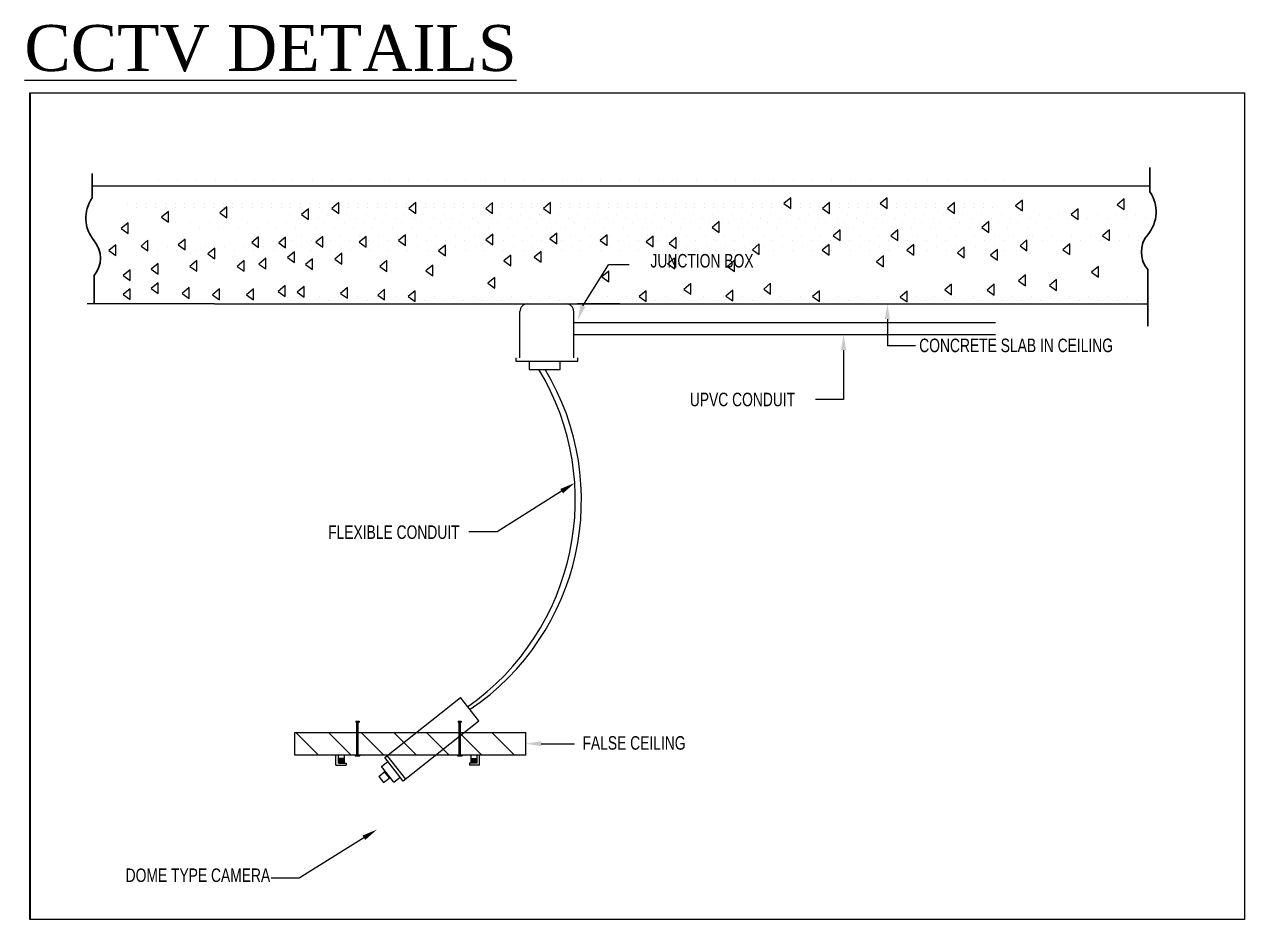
# Model space of a CAD drawing. Header units: inches. Extents: x 3955 to 4125, y 4886 to 4983.
# Drawn here: x 4096 to 4107.03, y 4955.82 to 4963.9 of the extents above; entities that cross this region are included whole.
import ezdxf
from ezdxf.enums import TextEntityAlignment as Align

# ---------------------------------------------------------------- set-up
doc = ezdxf.new("R2010")
doc.units = ezdxf.units.IN
doc.header["$MEASUREMENT"] = 0
doc.layers.get('0').update_dxf_attribs({"lineweight": 35})
for name, color, linetype, lineweight in [('A_TEXT', 3, 'Continuous', 25), ('EL5', 5, 'Continuous', 25), ('Shop Drawing', 3, 'Continuous', 30)]:
    doc.layers.add(name, color=color, linetype=linetype, lineweight=lineweight)
for name, color, linetype in [('EL1', 1, 'Continuous'), ('EL2', 2, 'Continuous'), ('ELEC', 4, 'Continuous'), ('FRAME$0$EL-BANDA$0$E-TEXT', 40, 'Continuous')]:
    doc.layers.add(name, color=color, linetype=linetype)
doc.styles.add('FRAME$0$TIMENR', font='times.ttf')
doc.styles.add('OCE--E-3', font='swisscl.ttf', dxfattribs={"height": 0.25})

# ---------------------------------------------------------------- blocks, each defined once
blk = doc.blocks.new('*X453')
at = {"color": 0}
for p, q in [((103437.5, 36625), (103437.5, 36625)), ((103500, 36750), (103500, 36750)), ((103500, 36500), (103500, 36500)), ((103437.5, 36375), (103437.5, 36375)), ((103500, 36250), (103500, 36250)), ((103437.5, 36125), (103437.5, 36125)), ((103500, 36000), (103500, 36000)), ((103437.5, 35875), (103437.5, 35875)), ((103500, 35750), (103500, 35750)), ((103437.5, 35625), (103437.5, 35625)), ((103437.5, 35375), (103437.5, 35375)), ((103500, 35500), (103500, 35500)), ((103500, 35250), (103500, 35250)), ((103437.5, 35125), (103437.5, 35125)), ((103500, 35000), (103500, 35000)), ((103437.5, 34875), (103437.5, 34875)), ((103500, 34750), (103500, 34750)), ((103437.5, 34625), (103437.5, 34625)), ((103500, 34500), (103500, 34500)), ((103437.5, 34375), (103437.5, 34375)), ((103500, 34250), (103500, 34250)), ((103437.5, 34125), (103437.5, 34125)), ((103500, 34000), (103500, 34000)), ((103437.5, 33875), (103437.5, 33875)), ((103437.5, 33625), (103437.5, 33625)), ((103500, 33750), (103500, 33750)), ((103500, 33500), (103500, 33500)), ((103437.5, 33375), (103437.5, 33375)), ((103500, 33250), (103500, 33250)), ((103437.5, 33125), (103437.5, 33125)), ((103500, 33000), (103500, 33000)), ((103437.5, 32875), (103437.5, 32875)), ((103500, 32750), (103500, 32750)), ((103437.5, 32625), (103437.5, 32625)), ((103500, 32500), (103500, 32500)), ((103437.5, 32375), (103437.5, 32375)), ((103500, 32250), (103500, 32250)), ((103437.5, 32125), (103437.5, 32125)), ((103437.5, 31875), (103437.5, 31875)), ((103500, 32000), (103500, 32000)), ((103500, 31750), (103500, 31750)), ((103437.5, 31625), (103437.5, 31625)), ((103500, 31500), (103500, 31500)), ((103437.5, 31375), (103437.5, 31375)), ((103500, 31250), (103500, 31250)), ((103437.5, 31125), (103437.5, 31125)), ((103500, 31000), (103500, 31000)), ((103437.5, 30875), (103437.5, 30875)), ((103437.5, 30625), (103437.5, 30625)), ((103500, 30750), (103500, 30750)), ((103500, 30500), (103500, 30500)), ((103437.5, 30375), (103437.5, 30375)), ((103437.5, 30125), (103437.5, 30125)), ((103500, 30250), (103500, 30250)), ((103500, 30000), (103500, 30000)), ((103437.5, 29875), (103437.5, 29875)), ((103500, 29750), (103500, 29750)), ((103437.5, 29625), (103437.5, 29625)), ((103500, 29500), (103500, 29500)), ((103437.5, 29375), (103437.5, 29375)), ((103500, 29250), (103500, 29250)), ((103437.5, 29125), (103437.5, 29125)), ((103437.5, 28875), (103437.5, 28875)), ((103500, 29000), (103500, 29000)), ((103500, 28750), (103500, 28750)), ((103437.5, 28625), (103437.5, 28625)), ((103500, 28500), (103500, 28500)), ((103437.5, 28375), (103437.5, 28375)), ((103500, 28250), (103500, 28250)), ((103437.5, 28125), (103437.5, 28125)), ((103500, 28000), (103500, 28000)), ((103437.5, 27875), (103437.5, 27875)), ((103500, 27750), (103500, 27750)), ((103437.5, 27625), (103437.5, 27625)), ((103500, 27500), (103500, 27500)), ((103437.5, 27375), (103437.5, 27375)), ((103437.5, 27125), (103437.5, 27125)), ((103500, 27250), (103500, 27250)), ((103500, 27000), (103500, 27000)), ((103437.5, 26875), (103437.5, 26875)), ((103500, 26750), (103500, 26750)), ((103437.5, 26625), (103437.5, 26625)), ((103500, 26500), (103500, 26500)), ((103437.5, 26375), (103437.5, 26375)), ((103500, 26250), (103500, 26250)), ((103437.5, 26125), (103437.5, 26125)), ((103500, 26000), (103500, 26000)), ((103437.5, 25875), (103437.5, 25875)), ((103500, 25750), (103500, 25750)), ((103437.5, 25625), (103437.5, 25625))]:
    blk.add_line(p, q, dxfattribs=at)
blk = doc.blocks.new('*X454')
at = {"color": 0}
for p, q in [((103437.5, 36625), (103437.5, 36625)), ((103500, 36750), (103500, 36750)), ((103500, 36500), (103500, 36500)), ((103437.5, 36375), (103437.5, 36375)), ((103500, 36250), (103500, 36250)), ((103437.5, 36125), (103437.5, 36125)), ((103500, 36000), (103500, 36000)), ((103437.5, 35875), (103437.5, 35875)), ((103500, 35750), (103500, 35750)), ((103437.5, 35625), (103437.5, 35625)), ((103437.5, 35375), (103437.5, 35375)), ((103500, 35500), (103500, 35500)), ((103500, 35250), (103500, 35250)), ((103437.5, 35125), (103437.5, 35125)), ((103500, 35000), (103500, 35000)), ((103437.5, 34875), (103437.5, 34875)), ((103500, 34750), (103500, 34750)), ((103437.5, 34625), (103437.5, 34625)), ((103500, 34500), (103500, 34500)), ((103437.5, 34375), (103437.5, 34375)), ((103500, 34250), (103500, 34250)), ((103437.5, 34125), (103437.5, 34125)), ((103500, 34000), (103500, 34000)), ((103437.5, 33875), (103437.5, 33875)), ((103437.5, 33625), (103437.5, 33625)), ((103500, 33750), (103500, 33750)), ((103500, 33500), (103500, 33500)), ((103437.5, 33375), (103437.5, 33375)), ((103500, 33250), (103500, 33250)), ((103437.5, 33125), (103437.5, 33125)), ((103500, 33000), (103500, 33000)), ((103437.5, 32875), (103437.5, 32875)), ((103500, 32750), (103500, 32750)), ((103437.5, 32625), (103437.5, 32625)), ((103500, 32500), (103500, 32500)), ((103437.5, 32375), (103437.5, 32375)), ((103500, 32250), (103500, 32250)), ((103437.5, 32125), (103437.5, 32125)), ((103437.5, 31875), (103437.5, 31875)), ((103500, 32000), (103500, 32000)), ((103500, 31750), (103500, 31750)), ((103437.5, 31625), (103437.5, 31625)), ((103500, 31500), (103500, 31500)), ((103437.5, 31375), (103437.5, 31375)), ((103500, 31250), (103500, 31250)), ((103437.5, 31125), (103437.5, 31125)), ((103500, 31000), (103500, 31000)), ((103437.5, 30875), (103437.5, 30875)), ((103437.5, 30625), (103437.5, 30625)), ((103500, 30750), (103500, 30750)), ((103500, 30500), (103500, 30500)), ((103437.5, 30375), (103437.5, 30375)), ((103437.5, 30125), (103437.5, 30125)), ((103500, 30250), (103500, 30250)), ((103500, 30000), (103500, 30000)), ((103437.5, 29875), (103437.5, 29875)), ((103500, 29750), (103500, 29750)), ((103437.5, 29625), (103437.5, 29625)), ((103500, 29500), (103500, 29500)), ((103437.5, 29375), (103437.5, 29375)), ((103500, 29250), (103500, 29250)), ((103437.5, 29125), (103437.5, 29125)), ((103437.5, 28875), (103437.5, 28875)), ((103500, 29000), (103500, 29000)), ((103500, 28750), (103500, 28750)), ((103437.5, 28625), (103437.5, 28625)), ((103500, 28500), (103500, 28500)), ((103437.5, 28375), (103437.5, 28375)), ((103500, 28250), (103500, 28250)), ((103437.5, 28125), (103437.5, 28125)), ((103500, 28000), (103500, 28000)), ((103437.5, 27875), (103437.5, 27875)), ((103500, 27750), (103500, 27750)), ((103437.5, 27625), (103437.5, 27625)), ((103500, 27500), (103500, 27500)), ((103437.5, 27375), (103437.5, 27375)), ((103437.5, 27125), (103437.5, 27125)), ((103500, 27250), (103500, 27250)), ((103500, 27000), (103500, 27000)), ((103437.5, 26875), (103437.5, 26875)), ((103500, 26750), (103500, 26750)), ((103437.5, 26625), (103437.5, 26625)), ((103500, 26500), (103500, 26500)), ((103437.5, 26375), (103437.5, 26375)), ((103500, 26250), (103500, 26250)), ((103437.5, 26125), (103437.5, 26125)), ((103500, 26000), (103500, 26000)), ((103437.5, 25875), (103437.5, 25875)), ((103500, 25750), (103500, 25750)), ((103437.5, 25625), (103437.5, 25625))]:
    blk.add_line(p, q, dxfattribs=at)
blk = doc.blocks.new('*X455')
at = {"color": 0}
for p, q in [((103437.5, 36625), (103437.5, 36625)), ((103500, 36750), (103500, 36750)), ((103500, 36500), (103500, 36500)), ((103437.5, 36375), (103437.5, 36375)), ((103500, 36250), (103500, 36250)), ((103437.5, 36125), (103437.5, 36125)), ((103500, 36000), (103500, 36000)), ((103437.5, 35875), (103437.5, 35875)), ((103500, 35750), (103500, 35750)), ((103437.5, 35625), (103437.5, 35625)), ((103437.5, 35375), (103437.5, 35375)), ((103500, 35500), (103500, 35500)), ((103500, 35250), (103500, 35250)), ((103437.5, 35125), (103437.5, 35125)), ((103500, 35000), (103500, 35000)), ((103437.5, 34875), (103437.5, 34875)), ((103500, 34750), (103500, 34750)), ((103437.5, 34625), (103437.5, 34625)), ((103500, 34500), (103500, 34500)), ((103437.5, 34375), (103437.5, 34375)), ((103500, 34250), (103500, 34250)), ((103437.5, 34125), (103437.5, 34125)), ((103500, 34000), (103500, 34000)), ((103437.5, 33875), (103437.5, 33875)), ((103437.5, 33625), (103437.5, 33625)), ((103500, 33750), (103500, 33750)), ((103500, 33500), (103500, 33500)), ((103437.5, 33375), (103437.5, 33375)), ((103500, 33250), (103500, 33250)), ((103437.5, 33125), (103437.5, 33125)), ((103500, 33000), (103500, 33000)), ((103437.5, 32875), (103437.5, 32875)), ((103500, 32750), (103500, 32750)), ((103437.5, 32625), (103437.5, 32625)), ((103500, 32500), (103500, 32500)), ((103437.5, 32375), (103437.5, 32375)), ((103500, 32250), (103500, 32250)), ((103437.5, 32125), (103437.5, 32125)), ((103437.5, 31875), (103437.5, 31875)), ((103500, 32000), (103500, 32000)), ((103500, 31750), (103500, 31750)), ((103437.5, 31625), (103437.5, 31625)), ((103500, 31500), (103500, 31500)), ((103437.5, 31375), (103437.5, 31375)), ((103500, 31250), (103500, 31250)), ((103437.5, 31125), (103437.5, 31125)), ((103500, 31000), (103500, 31000)), ((103437.5, 30875), (103437.5, 30875)), ((103437.5, 30625), (103437.5, 30625)), ((103500, 30750), (103500, 30750)), ((103500, 30500), (103500, 30500)), ((103437.5, 30375), (103437.5, 30375)), ((103437.5, 30125), (103437.5, 30125)), ((103500, 30250), (103500, 30250)), ((103500, 30000), (103500, 30000)), ((103437.5, 29875), (103437.5, 29875)), ((103500, 29750), (103500, 29750)), ((103437.5, 29625), (103437.5, 29625)), ((103500, 29500), (103500, 29500)), ((103437.5, 29375), (103437.5, 29375)), ((103500, 29250), (103500, 29250)), ((103437.5, 29125), (103437.5, 29125)), ((103437.5, 28875), (103437.5, 28875)), ((103500, 29000), (103500, 29000)), ((103500, 28750), (103500, 28750)), ((103437.5, 28625), (103437.5, 28625)), ((103500, 28500), (103500, 28500)), ((103437.5, 28375), (103437.5, 28375)), ((103500, 28250), (103500, 28250)), ((103437.5, 28125), (103437.5, 28125)), ((103500, 28000), (103500, 28000)), ((103437.5, 27875), (103437.5, 27875)), ((103500, 27750), (103500, 27750)), ((103437.5, 27625), (103437.5, 27625)), ((103500, 27500), (103500, 27500)), ((103437.5, 27375), (103437.5, 27375)), ((103437.5, 27125), (103437.5, 27125)), ((103500, 27250), (103500, 27250)), ((103500, 27000), (103500, 27000)), ((103437.5, 26875), (103437.5, 26875)), ((103500, 26750), (103500, 26750)), ((103437.5, 26625), (103437.5, 26625)), ((103500, 26500), (103500, 26500)), ((103437.5, 26375), (103437.5, 26375)), ((103500, 26250), (103500, 26250)), ((103437.5, 26125), (103437.5, 26125)), ((103500, 26000), (103500, 26000)), ((103437.5, 25875), (103437.5, 25875)), ((103500, 25750), (103500, 25750)), ((103437.5, 25625), (103437.5, 25625))]:
    blk.add_line(p, q, dxfattribs=at)
blk = doc.blocks.new('*X456')
at = {"color": 0}
for p, q in [((103437.5, 36625), (103437.5, 36625)), ((103500, 36750), (103500, 36750)), ((103500, 36500), (103500, 36500)), ((103437.5, 36375), (103437.5, 36375)), ((103500, 36250), (103500, 36250)), ((103437.5, 36125), (103437.5, 36125)), ((103500, 36000), (103500, 36000)), ((103437.5, 35875), (103437.5, 35875)), ((103500, 35750), (103500, 35750)), ((103437.5, 35625), (103437.5, 35625)), ((103437.5, 35375), (103437.5, 35375)), ((103500, 35500), (103500, 35500)), ((103500, 35250), (103500, 35250)), ((103437.5, 35125), (103437.5, 35125)), ((103500, 35000), (103500, 35000)), ((103437.5, 34875), (103437.5, 34875)), ((103500, 34750), (103500, 34750)), ((103437.5, 34625), (103437.5, 34625)), ((103500, 34500), (103500, 34500)), ((103437.5, 34375), (103437.5, 34375)), ((103500, 34250), (103500, 34250)), ((103437.5, 34125), (103437.5, 34125)), ((103500, 34000), (103500, 34000)), ((103437.5, 33875), (103437.5, 33875)), ((103437.5, 33625), (103437.5, 33625)), ((103500, 33750), (103500, 33750)), ((103500, 33500), (103500, 33500)), ((103437.5, 33375), (103437.5, 33375)), ((103500, 33250), (103500, 33250)), ((103437.5, 33125), (103437.5, 33125)), ((103500, 33000), (103500, 33000)), ((103437.5, 32875), (103437.5, 32875)), ((103500, 32750), (103500, 32750)), ((103437.5, 32625), (103437.5, 32625)), ((103500, 32500), (103500, 32500)), ((103437.5, 32375), (103437.5, 32375)), ((103500, 32250), (103500, 32250)), ((103437.5, 32125), (103437.5, 32125)), ((103437.5, 31875), (103437.5, 31875)), ((103500, 32000), (103500, 32000)), ((103500, 31750), (103500, 31750)), ((103437.5, 31625), (103437.5, 31625)), ((103500, 31500), (103500, 31500)), ((103437.5, 31375), (103437.5, 31375)), ((103500, 31250), (103500, 31250)), ((103437.5, 31125), (103437.5, 31125)), ((103500, 31000), (103500, 31000)), ((103437.5, 30875), (103437.5, 30875)), ((103437.5, 30625), (103437.5, 30625)), ((103500, 30750), (103500, 30750)), ((103500, 30500), (103500, 30500)), ((103437.5, 30375), (103437.5, 30375)), ((103437.5, 30125), (103437.5, 30125)), ((103500, 30250), (103500, 30250)), ((103500, 30000), (103500, 30000)), ((103437.5, 29875), (103437.5, 29875)), ((103500, 29750), (103500, 29750)), ((103437.5, 29625), (103437.5, 29625)), ((103500, 29500), (103500, 29500)), ((103437.5, 29375), (103437.5, 29375)), ((103500, 29250), (103500, 29250)), ((103437.5, 29125), (103437.5, 29125)), ((103437.5, 28875), (103437.5, 28875)), ((103500, 29000), (103500, 29000)), ((103500, 28750), (103500, 28750)), ((103437.5, 28625), (103437.5, 28625)), ((103500, 28500), (103500, 28500)), ((103437.5, 28375), (103437.5, 28375)), ((103500, 28250), (103500, 28250)), ((103437.5, 28125), (103437.5, 28125)), ((103500, 28000), (103500, 28000)), ((103437.5, 27875), (103437.5, 27875)), ((103500, 27750), (103500, 27750)), ((103437.5, 27625), (103437.5, 27625)), ((103500, 27500), (103500, 27500)), ((103437.5, 27375), (103437.5, 27375)), ((103437.5, 27125), (103437.5, 27125)), ((103500, 27250), (103500, 27250)), ((103500, 27000), (103500, 27000)), ((103437.5, 26875), (103437.5, 26875)), ((103500, 26750), (103500, 26750)), ((103437.5, 26625), (103437.5, 26625)), ((103500, 26500), (103500, 26500)), ((103437.5, 26375), (103437.5, 26375)), ((103500, 26250), (103500, 26250)), ((103437.5, 26125), (103437.5, 26125)), ((103500, 26000), (103500, 26000)), ((103437.5, 25875), (103437.5, 25875)), ((103500, 25750), (103500, 25750)), ((103437.5, 25625), (103437.5, 25625))]:
    blk.add_line(p, q, dxfattribs=at)
blk = doc.blocks.new('*X457')
at = {"color": 0}
for p, q in [((103437.5, 36625), (103437.5, 36625)), ((103500, 36750), (103500, 36750)), ((103500, 36500), (103500, 36500)), ((103437.5, 36375), (103437.5, 36375)), ((103500, 36250), (103500, 36250)), ((103437.5, 36125), (103437.5, 36125)), ((103500, 36000), (103500, 36000)), ((103437.5, 35875), (103437.5, 35875)), ((103500, 35750), (103500, 35750)), ((103437.5, 35625), (103437.5, 35625)), ((103437.5, 35375), (103437.5, 35375)), ((103500, 35500), (103500, 35500)), ((103500, 35250), (103500, 35250)), ((103437.5, 35125), (103437.5, 35125)), ((103500, 35000), (103500, 35000)), ((103437.5, 34875), (103437.5, 34875)), ((103500, 34750), (103500, 34750)), ((103437.5, 34625), (103437.5, 34625)), ((103500, 34500), (103500, 34500)), ((103437.5, 34375), (103437.5, 34375)), ((103500, 34250), (103500, 34250)), ((103437.5, 34125), (103437.5, 34125)), ((103500, 34000), (103500, 34000)), ((103437.5, 33875), (103437.5, 33875)), ((103437.5, 33625), (103437.5, 33625)), ((103500, 33750), (103500, 33750)), ((103500, 33500), (103500, 33500)), ((103437.5, 33375), (103437.5, 33375)), ((103500, 33250), (103500, 33250)), ((103437.5, 33125), (103437.5, 33125)), ((103500, 33000), (103500, 33000)), ((103437.5, 32875), (103437.5, 32875)), ((103500, 32750), (103500, 32750)), ((103437.5, 32625), (103437.5, 32625)), ((103500, 32500), (103500, 32500)), ((103437.5, 32375), (103437.5, 32375)), ((103500, 32250), (103500, 32250)), ((103437.5, 32125), (103437.5, 32125)), ((103437.5, 31875), (103437.5, 31875)), ((103500, 32000), (103500, 32000)), ((103500, 31750), (103500, 31750)), ((103437.5, 31625), (103437.5, 31625)), ((103500, 31500), (103500, 31500)), ((103437.5, 31375), (103437.5, 31375)), ((103500, 31250), (103500, 31250)), ((103437.5, 31125), (103437.5, 31125)), ((103500, 31000), (103500, 31000)), ((103437.5, 30875), (103437.5, 30875)), ((103437.5, 30625), (103437.5, 30625)), ((103500, 30750), (103500, 30750)), ((103500, 30500), (103500, 30500)), ((103437.5, 30375), (103437.5, 30375)), ((103437.5, 30125), (103437.5, 30125)), ((103500, 30250), (103500, 30250)), ((103500, 30000), (103500, 30000)), ((103437.5, 29875), (103437.5, 29875)), ((103500, 29750), (103500, 29750)), ((103437.5, 29625), (103437.5, 29625)), ((103500, 29500), (103500, 29500)), ((103437.5, 29375), (103437.5, 29375)), ((103500, 29250), (103500, 29250)), ((103437.5, 29125), (103437.5, 29125)), ((103437.5, 28875), (103437.5, 28875)), ((103500, 29000), (103500, 29000)), ((103500, 28750), (103500, 28750)), ((103437.5, 28625), (103437.5, 28625)), ((103500, 28500), (103500, 28500)), ((103437.5, 28375), (103437.5, 28375)), ((103500, 28250), (103500, 28250)), ((103437.5, 28125), (103437.5, 28125)), ((103500, 28000), (103500, 28000)), ((103437.5, 27875), (103437.5, 27875)), ((103500, 27750), (103500, 27750)), ((103437.5, 27625), (103437.5, 27625)), ((103500, 27500), (103500, 27500)), ((103437.5, 27375), (103437.5, 27375)), ((103437.5, 27125), (103437.5, 27125)), ((103500, 27250), (103500, 27250)), ((103500, 27000), (103500, 27000)), ((103437.5, 26875), (103437.5, 26875)), ((103500, 26750), (103500, 26750)), ((103437.5, 26625), (103437.5, 26625)), ((103500, 26500), (103500, 26500)), ((103437.5, 26375), (103437.5, 26375)), ((103500, 26250), (103500, 26250)), ((103437.5, 26125), (103437.5, 26125)), ((103500, 26000), (103500, 26000)), ((103437.5, 25875), (103437.5, 25875)), ((103500, 25750), (103500, 25750)), ((103437.5, 25625), (103437.5, 25625))]:
    blk.add_line(p, q, dxfattribs=at)
blk = doc.blocks.new('*X458')
at = {"color": 0}
for p, q in [((103437.5, 36625), (103437.5, 36625)), ((103500, 36750), (103500, 36750)), ((103500, 36500), (103500, 36500)), ((103437.5, 36375), (103437.5, 36375)), ((103500, 36250), (103500, 36250)), ((103437.5, 36125), (103437.5, 36125)), ((103500, 36000), (103500, 36000)), ((103437.5, 35875), (103437.5, 35875)), ((103500, 35750), (103500, 35750)), ((103437.5, 35625), (103437.5, 35625)), ((103437.5, 35375), (103437.5, 35375)), ((103500, 35500), (103500, 35500)), ((103500, 35250), (103500, 35250)), ((103437.5, 35125), (103437.5, 35125)), ((103500, 35000), (103500, 35000)), ((103437.5, 34875), (103437.5, 34875)), ((103500, 34750), (103500, 34750)), ((103437.5, 34625), (103437.5, 34625)), ((103500, 34500), (103500, 34500)), ((103437.5, 34375), (103437.5, 34375)), ((103500, 34250), (103500, 34250)), ((103437.5, 34125), (103437.5, 34125)), ((103500, 34000), (103500, 34000)), ((103437.5, 33875), (103437.5, 33875)), ((103437.5, 33625), (103437.5, 33625)), ((103500, 33750), (103500, 33750)), ((103500, 33500), (103500, 33500)), ((103437.5, 33375), (103437.5, 33375)), ((103500, 33250), (103500, 33250)), ((103437.5, 33125), (103437.5, 33125)), ((103500, 33000), (103500, 33000)), ((103437.5, 32875), (103437.5, 32875)), ((103500, 32750), (103500, 32750)), ((103437.5, 32625), (103437.5, 32625)), ((103500, 32500), (103500, 32500)), ((103437.5, 32375), (103437.5, 32375)), ((103500, 32250), (103500, 32250)), ((103437.5, 32125), (103437.5, 32125)), ((103437.5, 31875), (103437.5, 31875)), ((103500, 32000), (103500, 32000)), ((103500, 31750), (103500, 31750)), ((103437.5, 31625), (103437.5, 31625)), ((103500, 31500), (103500, 31500)), ((103437.5, 31375), (103437.5, 31375)), ((103500, 31250), (103500, 31250)), ((103437.5, 31125), (103437.5, 31125)), ((103500, 31000), (103500, 31000)), ((103437.5, 30875), (103437.5, 30875)), ((103437.5, 30625), (103437.5, 30625)), ((103500, 30750), (103500, 30750)), ((103500, 30500), (103500, 30500)), ((103437.5, 30375), (103437.5, 30375)), ((103437.5, 30125), (103437.5, 30125)), ((103500, 30250), (103500, 30250)), ((103500, 30000), (103500, 30000)), ((103437.5, 29875), (103437.5, 29875)), ((103500, 29750), (103500, 29750)), ((103437.5, 29625), (103437.5, 29625)), ((103500, 29500), (103500, 29500)), ((103437.5, 29375), (103437.5, 29375)), ((103500, 29250), (103500, 29250)), ((103437.5, 29125), (103437.5, 29125)), ((103437.5, 28875), (103437.5, 28875)), ((103500, 29000), (103500, 29000)), ((103500, 28750), (103500, 28750)), ((103437.5, 28625), (103437.5, 28625)), ((103500, 28500), (103500, 28500)), ((103437.5, 28375), (103437.5, 28375)), ((103500, 28250), (103500, 28250)), ((103437.5, 28125), (103437.5, 28125)), ((103500, 28000), (103500, 28000)), ((103437.5, 27875), (103437.5, 27875)), ((103500, 27750), (103500, 27750)), ((103437.5, 27625), (103437.5, 27625)), ((103500, 27500), (103500, 27500)), ((103437.5, 27375), (103437.5, 27375)), ((103437.5, 27125), (103437.5, 27125)), ((103500, 27250), (103500, 27250)), ((103500, 27000), (103500, 27000)), ((103437.5, 26875), (103437.5, 26875)), ((103500, 26750), (103500, 26750)), ((103437.5, 26625), (103437.5, 26625)), ((103500, 26500), (103500, 26500)), ((103437.5, 26375), (103437.5, 26375)), ((103500, 26250), (103500, 26250)), ((103437.5, 26125), (103437.5, 26125)), ((103500, 26000), (103500, 26000)), ((103437.5, 25875), (103437.5, 25875)), ((103500, 25750), (103500, 25750)), ((103437.5, 25625), (103437.5, 25625))]:
    blk.add_line(p, q, dxfattribs=at)
blk = doc.blocks.new('*X459')
at = {"color": 0}
for p, q in [((103437.5, 36625), (103437.5, 36625)), ((103500, 36750), (103500, 36750)), ((103500, 36500), (103500, 36500)), ((103437.5, 36375), (103437.5, 36375)), ((103500, 36250), (103500, 36250)), ((103437.5, 36125), (103437.5, 36125)), ((103500, 36000), (103500, 36000)), ((103437.5, 35875), (103437.5, 35875)), ((103500, 35750), (103500, 35750)), ((103437.5, 35625), (103437.5, 35625)), ((103437.5, 35375), (103437.5, 35375)), ((103500, 35500), (103500, 35500)), ((103500, 35250), (103500, 35250)), ((103437.5, 35125), (103437.5, 35125)), ((103500, 35000), (103500, 35000)), ((103437.5, 34875), (103437.5, 34875)), ((103500, 34750), (103500, 34750)), ((103437.5, 34625), (103437.5, 34625)), ((103500, 34500), (103500, 34500)), ((103437.5, 34375), (103437.5, 34375)), ((103500, 34250), (103500, 34250)), ((103437.5, 34125), (103437.5, 34125)), ((103500, 34000), (103500, 34000)), ((103437.5, 33875), (103437.5, 33875)), ((103437.5, 33625), (103437.5, 33625)), ((103500, 33750), (103500, 33750)), ((103500, 33500), (103500, 33500)), ((103437.5, 33375), (103437.5, 33375)), ((103500, 33250), (103500, 33250)), ((103437.5, 33125), (103437.5, 33125)), ((103500, 33000), (103500, 33000)), ((103437.5, 32875), (103437.5, 32875)), ((103500, 32750), (103500, 32750)), ((103437.5, 32625), (103437.5, 32625)), ((103500, 32500), (103500, 32500)), ((103437.5, 32375), (103437.5, 32375)), ((103500, 32250), (103500, 32250)), ((103437.5, 32125), (103437.5, 32125)), ((103437.5, 31875), (103437.5, 31875)), ((103500, 32000), (103500, 32000)), ((103500, 31750), (103500, 31750)), ((103437.5, 31625), (103437.5, 31625)), ((103500, 31500), (103500, 31500)), ((103437.5, 31375), (103437.5, 31375)), ((103500, 31250), (103500, 31250)), ((103437.5, 31125), (103437.5, 31125)), ((103500, 31000), (103500, 31000)), ((103437.5, 30875), (103437.5, 30875)), ((103437.5, 30625), (103437.5, 30625)), ((103500, 30750), (103500, 30750)), ((103500, 30500), (103500, 30500)), ((103437.5, 30375), (103437.5, 30375)), ((103437.5, 30125), (103437.5, 30125)), ((103500, 30250), (103500, 30250)), ((103500, 30000), (103500, 30000)), ((103437.5, 29875), (103437.5, 29875)), ((103500, 29750), (103500, 29750)), ((103437.5, 29625), (103437.5, 29625)), ((103500, 29500), (103500, 29500)), ((103437.5, 29375), (103437.5, 29375)), ((103500, 29250), (103500, 29250)), ((103437.5, 29125), (103437.5, 29125)), ((103437.5, 28875), (103437.5, 28875)), ((103500, 29000), (103500, 29000)), ((103500, 28750), (103500, 28750)), ((103437.5, 28625), (103437.5, 28625)), ((103500, 28500), (103500, 28500)), ((103437.5, 28375), (103437.5, 28375)), ((103500, 28250), (103500, 28250)), ((103437.5, 28125), (103437.5, 28125)), ((103500, 28000), (103500, 28000)), ((103437.5, 27875), (103437.5, 27875)), ((103500, 27750), (103500, 27750)), ((103437.5, 27625), (103437.5, 27625)), ((103500, 27500), (103500, 27500)), ((103437.5, 27375), (103437.5, 27375)), ((103437.5, 27125), (103437.5, 27125)), ((103500, 27250), (103500, 27250)), ((103500, 27000), (103500, 27000)), ((103437.5, 26875), (103437.5, 26875)), ((103500, 26750), (103500, 26750)), ((103437.5, 26625), (103437.5, 26625)), ((103500, 26500), (103500, 26500)), ((103437.5, 26375), (103437.5, 26375)), ((103500, 26250), (103500, 26250)), ((103437.5, 26125), (103437.5, 26125)), ((103500, 26000), (103500, 26000)), ((103437.5, 25875), (103437.5, 25875)), ((103500, 25750), (103500, 25750)), ((103437.5, 25625), (103437.5, 25625))]:
    blk.add_line(p, q, dxfattribs=at)
blk = doc.blocks.new('*X460')
at = {"color": 0}
for p, q in [((103437.5, 36625), (103437.5, 36625)), ((103500, 36750), (103500, 36750)), ((103500, 36500), (103500, 36500)), ((103437.5, 36375), (103437.5, 36375)), ((103500, 36250), (103500, 36250)), ((103437.5, 36125), (103437.5, 36125)), ((103500, 36000), (103500, 36000)), ((103437.5, 35875), (103437.5, 35875)), ((103500, 35750), (103500, 35750)), ((103437.5, 35625), (103437.5, 35625)), ((103437.5, 35375), (103437.5, 35375)), ((103500, 35500), (103500, 35500)), ((103500, 35250), (103500, 35250)), ((103437.5, 35125), (103437.5, 35125)), ((103500, 35000), (103500, 35000)), ((103437.5, 34875), (103437.5, 34875)), ((103500, 34750), (103500, 34750)), ((103437.5, 34625), (103437.5, 34625)), ((103500, 34500), (103500, 34500)), ((103437.5, 34375), (103437.5, 34375)), ((103500, 34250), (103500, 34250)), ((103437.5, 34125), (103437.5, 34125)), ((103500, 34000), (103500, 34000)), ((103437.5, 33875), (103437.5, 33875)), ((103437.5, 33625), (103437.5, 33625)), ((103500, 33750), (103500, 33750)), ((103500, 33500), (103500, 33500)), ((103437.5, 33375), (103437.5, 33375)), ((103500, 33250), (103500, 33250)), ((103437.5, 33125), (103437.5, 33125)), ((103500, 33000), (103500, 33000)), ((103437.5, 32875), (103437.5, 32875)), ((103500, 32750), (103500, 32750)), ((103437.5, 32625), (103437.5, 32625)), ((103500, 32500), (103500, 32500)), ((103437.5, 32375), (103437.5, 32375)), ((103500, 32250), (103500, 32250)), ((103437.5, 32125), (103437.5, 32125)), ((103437.5, 31875), (103437.5, 31875)), ((103500, 32000), (103500, 32000)), ((103500, 31750), (103500, 31750)), ((103437.5, 31625), (103437.5, 31625)), ((103500, 31500), (103500, 31500)), ((103437.5, 31375), (103437.5, 31375)), ((103500, 31250), (103500, 31250)), ((103437.5, 31125), (103437.5, 31125)), ((103500, 31000), (103500, 31000)), ((103437.5, 30875), (103437.5, 30875)), ((103437.5, 30625), (103437.5, 30625)), ((103500, 30750), (103500, 30750)), ((103500, 30500), (103500, 30500)), ((103437.5, 30375), (103437.5, 30375)), ((103437.5, 30125), (103437.5, 30125)), ((103500, 30250), (103500, 30250)), ((103500, 30000), (103500, 30000)), ((103437.5, 29875), (103437.5, 29875)), ((103500, 29750), (103500, 29750)), ((103437.5, 29625), (103437.5, 29625)), ((103500, 29500), (103500, 29500)), ((103437.5, 29375), (103437.5, 29375)), ((103500, 29250), (103500, 29250)), ((103437.5, 29125), (103437.5, 29125)), ((103437.5, 28875), (103437.5, 28875)), ((103500, 29000), (103500, 29000)), ((103500, 28750), (103500, 28750)), ((103437.5, 28625), (103437.5, 28625)), ((103500, 28500), (103500, 28500)), ((103437.5, 28375), (103437.5, 28375)), ((103500, 28250), (103500, 28250)), ((103437.5, 28125), (103437.5, 28125)), ((103500, 28000), (103500, 28000)), ((103437.5, 27875), (103437.5, 27875)), ((103500, 27750), (103500, 27750)), ((103437.5, 27625), (103437.5, 27625)), ((103500, 27500), (103500, 27500)), ((103437.5, 27375), (103437.5, 27375)), ((103437.5, 27125), (103437.5, 27125)), ((103500, 27250), (103500, 27250)), ((103500, 27000), (103500, 27000)), ((103437.5, 26875), (103437.5, 26875)), ((103500, 26750), (103500, 26750)), ((103437.5, 26625), (103437.5, 26625)), ((103500, 26500), (103500, 26500)), ((103437.5, 26375), (103437.5, 26375)), ((103500, 26250), (103500, 26250)), ((103437.5, 26125), (103437.5, 26125)), ((103500, 26000), (103500, 26000)), ((103437.5, 25875), (103437.5, 25875)), ((103500, 25750), (103500, 25750)), ((103437.5, 25625), (103437.5, 25625))]:
    blk.add_line(p, q, dxfattribs=at)
blk = doc.blocks.new('A$C339E0BDA')
at = {"color": 3, "linetype": 'Continuous'}
for p, q in [((0, -0.44), (0, 0)), ((19.109, -0.329), (19.109, 0.111)), ((19.072, -1.73), (19.072, -2.758)), ((0.037, -1.841), (0.037, -2.355))]:
    blk.add_line(p, q, dxfattribs=at)
for centre, radius, start, end in [((0.52, -0.803), 0.634, 145.0408, 220.4164), ((18.589, -0.693), 0.634, 319.5836, 34.9592), ((-0.331, -1.528), 0.483, 319.5836, 40.4164), ((19.44, -1.417), 0.483, 139.5836, 220.4164)]:
    blk.add_arc(centre, radius, start, end, dxfattribs=at)
at = {"layer": 'EL1'}
for p, q in [((12.625, -0.438), (12.499, -0.543)), ((12.625, -0.633), (12.625, -0.438)), ((14.363, -0.438), (14.237, -0.543)), ((14.363, -0.633), (14.363, -0.438)), ((2.435, -0.603), (2.309, -0.709)), ((2.435, -0.798), (2.435, -0.603)), ((3.908, -0.637), (3.782, -0.742)), ((3.908, -0.831), (3.908, -0.637)), ((4.455, -0.525), (4.329, -0.63)), ((4.329, -0.63), (4.455, -0.719)), ((4.455, -0.719), (4.455, -0.525)), ((5.846, -0.525), (5.72, -0.63)), ((5.72, -0.63), (5.846, -0.719)), ((5.846, -0.719), (5.846, -0.525)), ((7.236, -0.525), (7.11, -0.63)), ((7.11, -0.63), (7.236, -0.719)), ((7.236, -0.719), (7.236, -0.525)), ((8.279, -0.525), (8.153, -0.63)), ((8.153, -0.63), (8.279, -0.719)), ((8.279, -0.719), (8.279, -0.525)), ((12.499, -0.543), (12.625, -0.633)), ((13.32, -0.525), (13.194, -0.63)), ((13.194, -0.63), (13.32, -0.719)), ((13.32, -0.719), (13.32, -0.525)), ((14.237, -0.543), (14.363, -0.633)), ((15.58, -0.525), (15.454, -0.63)), ((15.454, -0.63), (15.58, -0.719)), ((15.58, -0.719), (15.58, -0.525)), ((16.808, -0.48), (16.682, -0.585)), ((16.682, -0.585), (16.808, -0.675)), ((16.808, -0.675), (16.808, -0.48)), ((17.814, -0.637), (17.688, -0.742)), ((17.814, -0.831), (17.814, -0.637)), ((18.647, -0.457), (18.521, -0.562)), ((18.521, -0.562), (18.647, -0.652)), ((18.647, -0.652), (18.647, -0.457)), ((1.381, -0.684), (1.255, -0.789)), ((1.255, -0.789), (1.381, -0.879)), ((1.381, -0.879), (1.381, -0.684)), ((2.309, -0.709), (2.435, -0.798)), ((3.782, -0.742), (3.908, -0.831)), ((11.331, -0.868), (11.205, -0.973)), ((11.331, -1.063), (11.331, -0.868)), ((16.198, -0.868), (16.072, -0.973)), ((16.198, -1.063), (16.198, -0.868)), ((17.688, -0.742), (17.814, -0.831)), ((0.653, -0.888), (0.527, -0.993)), ((0.527, -0.993), (0.653, -1.082)), ((0.653, -1.082), (0.653, -0.888)), ((7.24, -1.093), (7.114, -1.198)), ((7.24, -1.288), (7.24, -1.093)), ((8.398, -1.076), (8.272, -1.181)), ((8.398, -1.27), (8.398, -1.076)), ((11.205, -0.973), (11.331, -1.063)), ((13.515, -1.017), (13.389, -1.122)), ((13.515, -1.212), (13.515, -1.017)), ((14.558, -1.017), (14.432, -1.122)), ((14.558, -1.212), (14.558, -1.017)), ((16.072, -0.973), (16.198, -1.063)), ((18.382, -1.017), (18.256, -1.122)), ((18.382, -1.212), (18.382, -1.017)), ((0.426, -1.286), (0.3, -1.391)), ((0.426, -1.481), (0.426, -1.286)), ((1.009, -1.204), (0.883, -1.309)), ((0.883, -1.309), (1.009, -1.398)), ((1.009, -1.398), (1.009, -1.204)), ((1.679, -1.183), (1.553, -1.288)), ((1.553, -1.288), (1.679, -1.378)), ((1.679, -1.378), (1.679, -1.183)), ((3.008, -1.142), (2.883, -1.247)), ((2.883, -1.247), (3.008, -1.337)), ((3.008, -1.337), (3.008, -1.142)), ((3.496, -1.149), (3.37, -1.254)), ((3.37, -1.254), (3.496, -1.343)), ((3.496, -1.343), (3.496, -1.149)), ((4.169, -1.135), (4.043, -1.24)), ((4.043, -1.24), (4.169, -1.329)), ((4.169, -1.329), (4.169, -1.135)), ((4.951, -1.136), (4.825, -1.241)), ((4.825, -1.241), (4.951, -1.331)), ((4.951, -1.331), (4.951, -1.136)), ((5.662, -1.107), (5.536, -1.212)), ((5.536, -1.212), (5.662, -1.301)), ((5.662, -1.301), (5.662, -1.107)), ((6.382, -1.292), (6.256, -1.397)), ((6.382, -1.486), (6.382, -1.292)), ((7.114, -1.198), (7.24, -1.288)), ((8.272, -1.181), (8.398, -1.27)), ((9.303, -1.107), (9.177, -1.212)), ((9.177, -1.212), (9.303, -1.301)), ((9.303, -1.301), (9.303, -1.107)), ((10.138, -1.128), (10.012, -1.233)), ((10.012, -1.233), (10.138, -1.323)), ((10.138, -1.323), (10.138, -1.128)), ((10.55, -1.158), (10.424, -1.263)), ((10.424, -1.263), (10.55, -1.353)), ((10.55, -1.353), (10.55, -1.158)), ((12.054, -1.271), (11.928, -1.376)), ((12.054, -1.465), (12.054, -1.271)), ((13.316, -1.28), (13.19, -1.385)), ((13.316, -1.475), (13.316, -1.28)), ((13.389, -1.122), (13.515, -1.212)), ((14.432, -1.122), (14.558, -1.212)), ((14.845, -1.279), (14.719, -1.384)), ((14.845, -1.474), (14.845, -1.279)), ((16.89, -1.2), (16.764, -1.306)), ((16.764, -1.306), (16.89, -1.395)), ((16.89, -1.395), (16.89, -1.2)), ((17.663, -1.271), (17.537, -1.376)), ((17.663, -1.465), (17.663, -1.271)), ((18.256, -1.122), (18.382, -1.212)), ((0.3, -1.391), (0.426, -1.481)), ((2.216, -1.348), (2.09, -1.453)), ((2.09, -1.453), (2.216, -1.542)), ((2.216, -1.542), (2.216, -1.348)), ((3.139, -1.529), (3.013, -1.635)), ((3.139, -1.724), (3.139, -1.529)), ((3.653, -1.414), (3.527, -1.519)), ((3.527, -1.519), (3.653, -1.609)), ((3.653, -1.609), (3.653, -1.414)), ((3.98, -1.539), (3.854, -1.644)), ((3.98, -1.734), (3.98, -1.539)), ((4.512, -1.44), (4.386, -1.545)), ((4.512, -1.635), (4.512, -1.44)), ((6.256, -1.397), (6.382, -1.486)), ((7.563, -1.473), (7.437, -1.578)), ((7.563, -1.668), (7.563, -1.473)), ((8.112, -1.406), (7.986, -1.512)), ((7.986, -1.512), (8.112, -1.601)), ((8.112, -1.601), (8.112, -1.406)), ((10.52, -1.529), (10.394, -1.634)), ((10.525, -1.722), (10.525, -1.527)), ((11.928, -1.376), (12.054, -1.465)), ((13.19, -1.385), (13.316, -1.475)), ((14.298, -1.488), (14.172, -1.593)), ((14.298, -1.683), (14.298, -1.488)), ((14.719, -1.384), (14.845, -1.474)), ((15.758, -1.325), (15.632, -1.43)), ((15.632, -1.43), (15.758, -1.52)), ((15.758, -1.52), (15.758, -1.325)), ((16.356, -1.369), (16.23, -1.474)), ((16.23, -1.474), (16.356, -1.564)), ((16.356, -1.564), (16.356, -1.369)), ((17.537, -1.376), (17.663, -1.465)), ((0.686, -1.739), (0.56, -1.844)), ((0.686, -1.934), (0.686, -1.739)), ((1.192, -1.625), (1.066, -1.73)), ((1.066, -1.73), (1.192, -1.819)), ((1.192, -1.819), (1.192, -1.625)), ((1.889, -1.572), (1.763, -1.677)), ((1.763, -1.677), (1.889, -1.766)), ((1.889, -1.766), (1.889, -1.572)), ((2.744, -1.571), (2.618, -1.676)), ((2.618, -1.676), (2.744, -1.765)), ((2.744, -1.765), (2.744, -1.571)), ((3.013, -1.635), (3.139, -1.724)), ((3.854, -1.644), (3.98, -1.734)), ((4.386, -1.545), (4.512, -1.635)), ((5.324, -1.572), (5.198, -1.677)), ((5.198, -1.677), (5.324, -1.767)), ((5.324, -1.767), (5.324, -1.572)), ((6.154, -1.654), (6.028, -1.759)), ((6.028, -1.759), (6.154, -1.849)), ((6.154, -1.849), (6.154, -1.654)), ((7.437, -1.578), (7.563, -1.668)), ((8.868, -2.392), (9.331, -1.649)), ((9.334, -1.761), (9.208, -1.866)), ((9.7, -1.649), (9.331, -1.649)), ((9.334, -1.955), (9.334, -1.761)), ((10.399, -1.632), (10.525, -1.722)), ((11.604, -1.572), (11.478, -1.677)), ((11.478, -1.677), (11.604, -1.767)), ((11.604, -1.767), (11.604, -1.572)), ((14.172, -1.593), (14.298, -1.683)), ((18.183, -1.678), (18.057, -1.783)), ((18.183, -1.872), (18.183, -1.678)), ((0.56, -1.844), (0.686, -1.934)), ((1.192, -1.973), (1.066, -2.078)), ((1.192, -2.168), (1.192, -1.973)), ((7.276, -1.876), (7.15, -1.981)), ((7.15, -1.981), (7.276, -2.07)), ((7.276, -2.07), (7.276, -1.876)), ((9.208, -1.866), (9.334, -1.955)), ((12.259, -1.981), (12.133, -2.086)), ((12.259, -2.176), (12.259, -1.981)), ((16.862, -1.832), (16.736, -1.937)), ((16.736, -1.937), (16.862, -2.027)), ((16.862, -2.027), (16.862, -1.832)), ((17.424, -1.916), (17.298, -2.022)), ((17.424, -2.111), (17.424, -1.916)), ((18.057, -1.783), (18.183, -1.872)), ((0.686, -2.082), (0.56, -2.187)), ((0.56, -2.187), (0.686, -2.276)), ((0.686, -2.276), (0.686, -2.082)), ((1.066, -2.078), (1.192, -2.168)), ((1.751, -2.061), (1.625, -2.166)), ((1.625, -2.166), (1.751, -2.256)), ((1.751, -2.256), (1.751, -2.061)), ((2.298, -2.085), (2.172, -2.19)), ((2.172, -2.19), (2.298, -2.28)), ((2.298, -2.28), (2.298, -2.085)), ((2.916, -2.085), (2.79, -2.19)), ((2.79, -2.19), (2.916, -2.28)), ((2.916, -2.28), (2.916, -2.085)), ((3.486, -2.023), (3.36, -2.128)), ((3.36, -2.128), (3.486, -2.218)), ((3.486, -2.218), (3.486, -2.023)), ((3.83, -2.038), (3.704, -2.143)), ((3.704, -2.143), (3.83, -2.233)), ((3.83, -2.233), (3.83, -2.038)), ((4.616, -2.059), (4.49, -2.164)), ((4.49, -2.164), (4.616, -2.253)), ((4.616, -2.253), (4.616, -2.059)), ((5.285, -2.09), (5.159, -2.195)), ((5.159, -2.195), (5.285, -2.284)), ((5.285, -2.284), (5.285, -2.09)), ((5.838, -2.118), (5.712, -2.223)), ((5.838, -2.312), (5.838, -2.118)), ((10.01, -2.118), (9.884, -2.223)), ((10.01, -2.312), (10.01, -2.118)), ((10.818, -1.987), (10.692, -2.092)), ((10.692, -2.092), (10.818, -2.181)), ((10.818, -2.181), (10.818, -1.987)), ((11.575, -2.107), (11.449, -2.212)), ((11.575, -2.302), (11.575, -2.107)), ((12.133, -2.086), (12.259, -2.176)), ((13.139, -2.118), (13.013, -2.223)), ((13.139, -2.312), (13.139, -2.118)), ((14.725, -2.125), (14.599, -2.23)), ((14.725, -2.32), (14.725, -2.125)), ((15.529, -1.996), (15.403, -2.101)), ((15.403, -2.101), (15.529, -2.19)), ((15.529, -2.19), (15.529, -1.996)), ((16.297, -2.001), (16.171, -2.106)), ((16.171, -2.106), (16.297, -2.196)), ((16.297, -2.196), (16.297, -2.001)), ((17.298, -2.022), (17.424, -2.111)), ((2.213, -2.355), (-0.087, -2.355)), ((2.213, -2.355), (19.072, -2.355)), ((5.712, -2.223), (5.838, -2.312)), ((9.531, -2.355), (8.772, -2.355)), ((9.884, -2.223), (10.01, -2.312)), ((11.449, -2.212), (11.575, -2.302)), ((13.013, -2.223), (13.139, -2.312)), ((14.599, -2.23), (14.725, -2.32)), ((14.369, -2.633), (14.369, -3.11)), ((13.576, -3.189), (13.576, -4.083)), ((14.877, -3.11), (14.369, -3.11)), ((7.897, -3.398), (7.897, -3.537)), ((8.454, -3.537), (8.454, -3.398)), ((7.897, -3.537), (8.454, -3.537)), ((13.576, -4.083), (13.068, -4.083)), ((8.483, -5.737), (7.315, -6.471)), ((7.315, -6.471), (6.807, -6.471)), ((3.683, -10.096), (4.091, -10.504)), ((4.273, -10.096), (4.681, -10.504)), ((4.863, -10.096), (5.271, -10.504)), ((5.453, -10.096), (5.861, -10.504)), ((6.043, -10.096), (6.451, -10.504)), ((6.633, -10.096), (7.041, -10.504)), ((7.223, -10.096), (7.631, -10.504)), ((8.114, -10.3), (8.715, -10.3)), ((4.91, -11.998), (3.741, -12.732)), ((3.741, -12.732), (3.233, -12.732))]:
    blk.add_line(p, q, dxfattribs=at)
blk.add_lwpolyline([(0, -0.22), (19.109, -0.22)], dxfattribs=at)
for centre, start in [((4.168, -5.896), 304.996), ((4.279, -5.896), 303.9715)]:
    blk.add_arc(centre, 4.561, start, 31.1409, dxfattribs=at)
for points in [[(8.824, -2.376), (8.911, -2.408), (8.771, -2.653)], [(14.322, -2.633), (14.415, -2.633), (14.369, -2.355)], [(13.53, -3.189), (13.623, -3.189), (13.576, -2.911)], [(8.459, -5.698), (8.508, -5.777), (8.719, -5.589)], [(8.114, -10.346), (8.114, -10.254), (7.836, -10.3)], [(4.885, -11.959), (4.934, -12.038), (5.145, -11.851)]]:
    blk.add_solid(points, dxfattribs=at)
at = {"layer": 'EL2'}
for p, q in [((7.659, -2.355), (8.772, -2.355)), ((7.659, -2.355), (8.772, -2.355)), ((7.868, -2.355), (8.563, -2.355)), ((7.729, -3.328), (7.729, -2.494)), ((8.702, -3.328), (8.702, -2.494)), ((16.324, -2.696), (8.702, -2.696)), ((16.324, -2.911), (8.702, -2.911)), ((7.659, -3.398), (7.659, -3.328)), ((8.772, -3.398), (7.659, -3.398)), ((8.772, -3.328), (8.772, -3.398)), ((4.784, -10.504), (4.784, -9.909)), ((4.807, -10.504), (4.807, -9.909)), ((6.63, -10.504), (6.63, -9.909)), ((6.654, -10.504), (6.654, -9.909)), ((3.664, -10.096), (7.836, -10.096)), ((3.664, -10.504), (3.664, -10.096)), ((7.836, -10.504), (7.836, -10.096)), ((7.836, -10.504), (3.664, -10.504))]:
    blk.add_line(p, q, dxfattribs=at)
for centre, start, end in [((7.868, -2.494), 90, 180), ((8.563, -2.494), 0, 90)]:
    blk.add_arc(centre, 0.139, start, end, dxfattribs=at)
at = {"layer": 'EL5', "color": 3}
for p, q in [((5.286, -10.551), (6.653, -9.467)), ((6.988, -9.889), (6.653, -9.467)), ((4.766, -9.894), (4.824, -9.894)), ((4.766, -9.894), (4.766, -9.909)), ((4.766, -9.909), (4.824, -9.909)), ((4.824, -9.894), (4.824, -9.909)), ((5.621, -10.973), (6.988, -9.889)), ((6.613, -9.894), (6.613, -9.909)), ((6.613, -9.894), (6.67, -9.894)), ((6.613, -9.909), (6.67, -9.909)), ((6.67, -9.894), (6.67, -9.909)), ((4.404, -10.69), (4.404, -10.504)), ((4.448, -10.65), (4.448, -10.504)), ((4.56, -10.567), (4.448, -10.567)), ((4.56, -10.65), (4.56, -10.504)), ((4.753, -10.504), (4.839, -10.504)), ((4.753, -10.504), (4.753, -10.519)), ((4.753, -10.519), (4.839, -10.519)), ((4.839, -10.504), (4.839, -10.519)), ((5.622, -10.974), (5.287, -10.551)), ((5.666, -10.938), (5.331, -10.515)), ((6.599, -10.504), (6.685, -10.504)), ((6.599, -10.504), (6.599, -10.519)), ((6.599, -10.519), (6.685, -10.519)), ((6.685, -10.504), (6.685, -10.519)), ((6.846, -10.65), (6.846, -10.504)), ((6.846, -10.567), (6.958, -10.567)), ((6.958, -10.65), (6.958, -10.504)), ((7.001, -10.69), (7.001, -10.504)), ((4.404, -10.69), (4.588, -10.69)), ((4.56, -10.591), (4.448, -10.591)), ((4.56, -10.612), (4.448, -10.612)), ((4.56, -10.631), (4.448, -10.631)), ((4.448, -10.65), (4.588, -10.65)), ((4.588, -10.65), (4.588, -10.69)), ((5.178, -10.89), (5.294, -10.798)), ((5.225, -10.711), (5.341, -10.619)), ((5.451, -10.996), (5.225, -10.711)), ((6.958, -10.65), (6.818, -10.65)), ((6.818, -10.65), (6.818, -10.69)), ((7.001, -10.69), (6.818, -10.69)), ((6.846, -10.591), (6.958, -10.591)), ((6.846, -10.612), (6.958, -10.612)), ((6.846, -10.631), (6.958, -10.631)), ((5.178, -10.89), (5.266, -11.001)), ((5.266, -11.001), (5.382, -10.909)), ((5.37, -10.919), (5.282, -10.807)), ((5.376, -10.914), (5.288, -10.803)), ((5.451, -10.996), (5.567, -10.904))]:
    blk.add_line(p, q, dxfattribs=at)
at = {"layer": 'EL1', "xscale": 0.001390582525624721, "yscale": 0.001390582525624721, "zscale": 0.001390582525624721, "rotation": 90}
for name, p in [('*X454', (52.296, -144.058)), ('*X455', (51.735, -144.46)), ('*X459', (51.909, -144.46)), ('*X458', (52.874, -144.804)), ('*X456', (54.665, -144.659)), ('*X460', (52.113, -145.237)), ('*X457', (54.537, -145.04)), ('*X453', (54.509, -146.14))]:
    blk.add_blockref(name, p, dxfattribs=at)
at = {"layer": 'A_TEXT', "style": 'OCE--E-3'}
for s, p in [('JUNCTION BOX', (10.088, -1.697)), ('CONCRETE SLAB IN CEILING', (14.943, -3.226)), (' UPVC CONDUIT', (10.729, -4.203)), ('FLEXIBLE CONDUIT', (4.263, -6.6)), ('FALSE CEILING', (8.859, -10.408)), ('DOME TYPE CAMERA', (0.605, -12.798))]:
    blk.add_text(s, height=0.24396, dxfattribs=at).set_placement(p)
blk = doc.blocks.new('A$C433D69AA')
at = {"layer": 'Shop Drawing', "color": 1}
blk.add_blockref('A$C339E0BDA', (0, 0), dxfattribs=at)

msp = doc.modelspace()

# ---------------------------------------------------------------- linework, layer by layer
at = {"color": 4}
msp.add_line((4096.053, 4963.287), (4096.053, 4955.818), dxfattribs=at)
at = {"layer": 'ELEC', "ltscale": 0.02}
for p, q in [((4096.053, 4963.287), (4107.026, 4963.287)), ((4096.053, 4955.818), (4096.053, 4963.287)), ((4107.026, 4963.287), (4107.026, 4955.818)), ((4107.026, 4955.818), (4096.053, 4955.818))]:
    msp.add_line(p, q, dxfattribs=at)

# ---------------------------------------------------------------- block references
at = {"xscale": 0.5, "yscale": 0.5, "zscale": 0.5}
msp.add_blockref('A$C433D69AA', (4096.615, 4962.557), dxfattribs=at)

# ---------------------------------------------------------------- texts
at = {"layer": 'FRAME$0$EL-BANDA$0$E-TEXT', "color": 3, "style": 'FRAME$0$TIMENR'}
msp.add_text('%%UCCTV DETAILS', height=0.41563, dxfattribs=at).set_placement((4098.226, 4963.359), align=Align.BOTTOM_CENTER)

doc.saveas('drawing.dxf')
